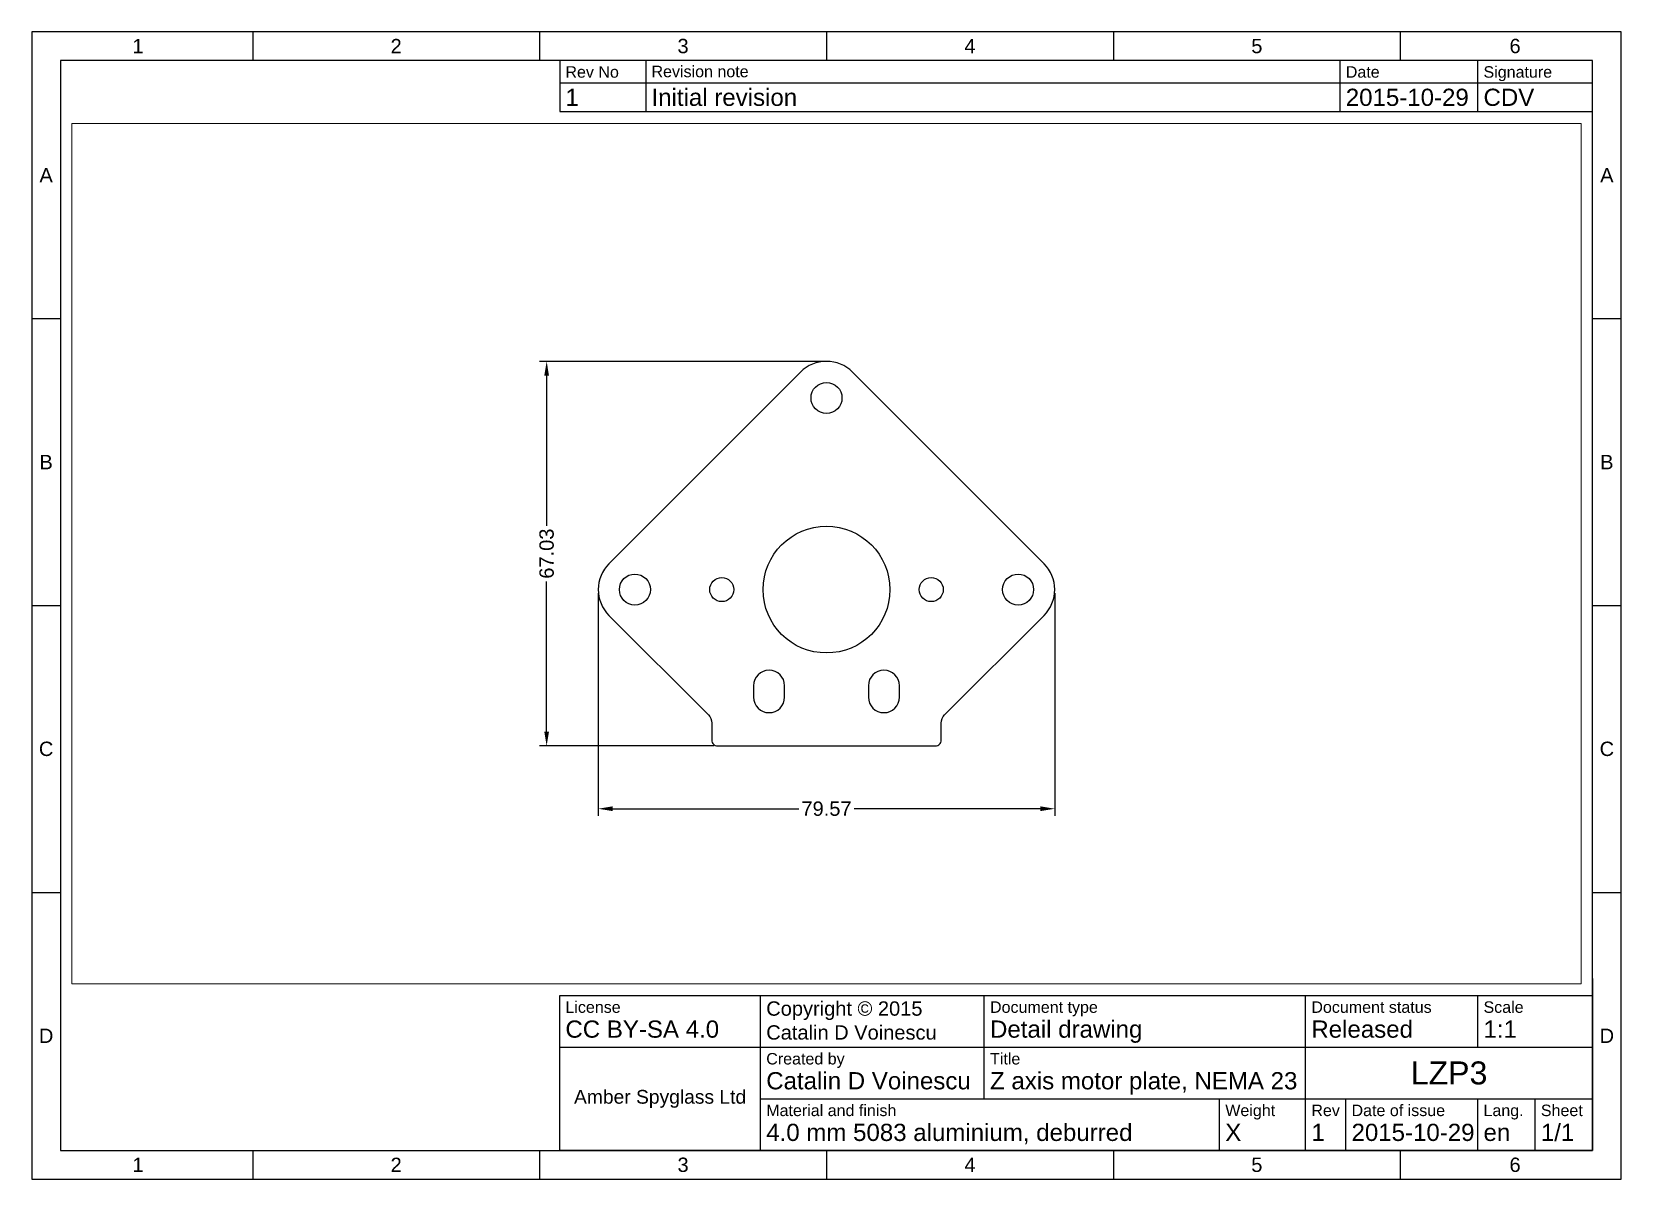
# Paper-space layout 'Sheet1' of a CAD drawing. Header units: millimetres. Extents: x 15 to 292, y 5 to 205.
# The model-space entities are those that its viewports show. They can reach past a viewport. Long polylines and large blocks are cut down to what shows.
import ezdxf

# ---------------------------------------------------------------- set-up
doc = ezdxf.new("R2010")
doc.units = ezdxf.units.MM
doc.layers.add('Dimensions', color=7, linetype='Continuous')
doc.layers.add('Parts', color=7, linetype='Continuous')
doc.styles.get("Standard").update_dxf_attribs({"font": 'arial.ttf'})
doc.dimstyles.new('ISO-25', dxfattribs={"dimtxt": 2.5, "dimasz": 2.5, "dimexe": 1.25, "dimexo": 0.625, "dimtad": 0, "dimtoh": 1, "dimdsep": 46, "dimtxsty": 'Standard', "dimcen": 2.5, "dimadec": 0, "dimazin": 0, "dimtfac": 1, "dimtmove": 0, "dimatfit": 3, "dimfxl": 1, "dimarcsym": 0})

# ---------------------------------------------------------------- blocks, each defined once
blk = doc.blocks.new('*D0')
at = {"layer": 'Defpoints', "color": 0}
for p in [(-39.78, 27.25), (39.78, 27.25), (39.78, -10.95)]:
    blk.add_point(p, dxfattribs=at)
at = {"layer": 'Dimensions', "color": 0, "lineweight": -2}
for p, q in [((-39.78, 26.62), (-39.78, -12.2)), ((39.78, 26.62), (39.78, -12.2)), ((-37.28, -10.95), (-4.83, -10.95)), ((37.28, -10.95), (4.83, -10.95))]:
    blk.add_line(p, q, dxfattribs=at)
at = {"layer": 'Dimensions', "color": 0}
for points in [[(-37.28, -10.53), (-37.28, -11.36), (-39.78, -10.95)], [(37.28, -11.36), (37.28, -10.53), (39.78, -10.95)]]:
    blk.add_solid(points, dxfattribs=at)
at = {"layer": 'Dimensions', "color": 0, "insert": (0, -10.95), "char_height": 2.5, "attachment_point": 5}
blk.add_mtext('79.57', dxfattribs=at)
blk = doc.blocks.new('*D1')
at = {"layer": 'Defpoints', "color": 0}
for p in [(-48.77, 67.03), (0, 67.03), (-19, 0)]:
    blk.add_point(p, dxfattribs=at)
at = {"layer": 'Dimensions', "color": 0, "lineweight": -2}
for p, q in [((-0.62, 67.03), (-50.02, 67.03)), ((-48.77, 64.53), (-48.77, 38.36)), ((-48.77, 2.5), (-48.77, 28.67)), ((-19.62, 0), (-50.02, 0))]:
    blk.add_line(p, q, dxfattribs=at)
at = {"layer": 'Dimensions', "color": 0}
for points in [[(-48.36, 64.53), (-49.19, 64.53), (-48.77, 67.03)], [(-49.19, 2.5), (-48.36, 2.5), (-48.77, 0)]]:
    blk.add_solid(points, dxfattribs=at)
at = {"layer": 'Dimensions', "color": 0, "insert": (-48.77, 33.52), "char_height": 2.5, "attachment_point": 5, "rotation": 90}
blk.add_mtext('67.03', dxfattribs=at)

msp = doc.modelspace()

# ---------------------------------------------------------------- linework, layer by layer
at = {"layer": 'Parts'}
for points in [[(-20, 3.995), (-20, 1, 0.4142136), (-19, 0), (19, 0, 0.4142136), (20, 1), (20, 3.995, -0.1989124), (20.586, 5.409), (37.915, 22.739, 0.4142136), (37.915, 31.761), (4.511, 65.165, 0.4142136), (-4.511, 65.165), (-37.915, 31.761, 0.4142136), (-37.915, 22.739), (-20.586, 5.409, -0.1989124)], [(-12.7, 10.5), (-12.7, 8.5, 1), (-7.3, 8.5), (-7.3, 10.5, 1)], [(12.7, 10.5, 1), (7.3, 10.5), (7.3, 8.5, 1), (12.7, 8.5)]]:
    msp.add_lwpolyline(points, format="xyb", close=True, dxfattribs=at)
for centre, radius in [((0, 60.65), 2.7), ((0, 27.25), 11.05), ((-33.4, 27.25), 2.7), ((-18.25, 27.25), 2.1), ((18.25, 27.25), 2.1), ((33.4, 27.25), 2.7)]:
    msp.add_circle(centre, radius, dxfattribs=at)

# ---------------------------------------------------------------- dimensions: what is measured, and where the dimension line sits
at = {"layer": 'Dimensions'}
dim = msp.add_linear_dim(base=(-48.774, 67.034), p1=(-19, 0), p2=(0, 67.034), angle=90, dimstyle='ISO-25', dxfattribs=at)
dim.commit()
dim.dimension.update_dxf_attribs({"geometry": '*D1', "text_midpoint": (-48.774, 33.517)})
dim = msp.add_linear_dim(base=(39.784, -10.946), p1=(-39.784, 27.25), p2=(39.784, 27.25), dimstyle='ISO-25', dxfattribs=at)
dim.commit()
dim.dimension.update_dxf_attribs({"geometry": '*D0', "text_midpoint": (0, -10.946)})

psp = doc.layouts.new('Sheet1')

# ---------------------------------------------------------------- linework, layer by layer
for p, q in [((292, 205), (15, 205)), ((15, 205), (15, 5)), ((53.5, 205), (53.5, 200)), ((103.5, 205), (103.5, 200)), ((153.5, 205), (153.5, 200)), ((203.5, 205), (203.5, 200)), ((253.5, 205), (253.5, 200)), ((292, 5), (292, 205)), ((287, 200), (20, 200)), ((20, 200), (20, 10)), ((107, 200.08), (107, 196.08)), ((287, 200), (107, 200)), ((122, 200.08), (122, 196.08)), ((243, 196.08), (243, 200)), ((267, 196.08), (267, 200)), ((287, 10), (287, 200)), ((287, 196.08), (287, 200)), ((107, 196.08), (287, 196.08)), ((107, 196.08), (107, 191.08)), ((122, 196.08), (122, 191.08)), ((243, 191.08), (243, 196.08)), ((267, 191.08), (267, 196.08)), ((287, 191.08), (287, 196.08)), ((107, 191.08), (287, 191.08)), ((15, 155), (20, 155)), ((287, 155), (292, 155)), ((15, 105), (20, 105)), ((287, 105), (292, 105)), ((15, 55), (20, 55)), ((287, 55), (292, 55)), ((287, 40), (287, 10)), ((107, 10), (107, 37)), ((107, 37), (287, 37)), ((142, 10), (142, 37)), ((181, 19), (181, 37)), ((237, 10), (237, 37)), ((267, 28), (267, 37)), ((107, 28), (287, 28)), ((142, 19), (287, 19)), ((222, 10), (222, 19)), ((244, 10), (244, 19)), ((267, 10), (267, 19)), ((277, 10), (277, 19)), ((20, 10), (287, 10)), ((53.5, 10), (53.5, 5)), ((103.5, 10), (103.5, 5)), ((287, 10), (107, 10)), ((107, 10), (287, 10)), ((153.5, 10), (153.5, 5)), ((203.5, 10), (203.5, 5)), ((253.5, 10), (253.5, 5)), ((15, 5), (292, 5))]:
    psp.add_line(p, q)

# ---------------------------------------------------------------- texts
for s, insert, char_height, width, attachment_point in [('{1}', (33.5, 202.5), 2.5, 40, 5), ('{2}', (78.5, 202.5), 2.5, 50, 5), ('{3}', (128.5, 202.5), 2.5, 50, 5), ('{4}', (178.5, 202.5), 2.5, 50, 5), ('{5}', (228.5, 202.5), 2.5, 50, 5), ('{6}', (273.5, 202.5), 2.5, 40, 5), ('{Rev No}', (108, 199), 2, 13, 1), ('{Revision note}', (123, 199.08), 2, 99, 1), ('{Date}', (244, 199), 2, 22, 1), ('{Signature}', (268, 199), 2, 18, 1), ('{1}', (108, 195.08), 3, 13, 1), ('{Initial revision}', (123, 195.08), 3, 99, 1), ('{2015-10-29}', (244, 195.08), 3, 22, 1), ('{CDV}', (268, 195.08), 3, 18, 1), ('{A}', (17.5, 180), 2.5, 5, 5), ('{A}', (289.5, 180), 2.5, 5, 5), ('{B}', (17.5, 130), 2.5, 5, 5), ('{B}', (289.5, 130), 2.5, 5, 5), ('{C}', (17.5, 80), 2.5, 5, 5), ('{C}', (289.5, 80), 2.5, 5, 5), ('{License\\P\\H1.5x;CC BY-SA 4.0}', (108, 36), 2, 33, 1), ('{Copyright © 2015\\PCatalin D Voinescu}', (143, 36), 2.5, 37, 1), ('{Scale\\P\\H1.5x;1:1}', (268, 36), 2, 18, 1), ('{Document type\\P\\H1.5x;Detail drawing}', (182, 36), 2, 54, 1), ('{Document status\\P\\H1.5x;Released}', (238, 36), 2, 28, 1), ('{D}', (17.5, 30), 2.5, 5, 5), ('{D}', (289.5, 30), 2.5, 5, 5), ('{Created by\\P\\H1.5x;Catalin D Voinescu}', (143, 27), 2, 37, 1), ('{Title\\P\\H1.5x;Z axis motor plate, NEMA 23}', (182, 27), 2, 54, 1), ('{LZP3}', (262, 23.5), 4, 48, 5), ('{\\H0.8x;Amber Spyglass Ltd}', (124.5, 19), 3, 33, 5), ('{Material and finish\\P\\H1.5x;4.0 mm 5083 aluminium, deburred}', (143, 18), 2, 78, 1), ('{Weight\\P\\H1.5x;X}', (223, 18), 2, 13, 1), ('{Rev\\P\\H1.5x;1}', (238, 18), 2, 6, 1), ('{Date of issue\\P\\H1.5x;2015-10-29}', (245, 18), 2, 21.3076, 1), ('{Lang.\\P\\H1.5x;en}', (268, 18), 2, 8, 1), ('{Sheet\\P\\H1.5x;1/1}', (278, 18), 2, 8, 1), ('{1}', (33.5, 7.5), 2.5, 40, 5), ('{2}', (78.5, 7.5), 2.5, 50, 5), ('{3}', (128.5, 7.5), 2.5, 50, 5), ('{4}', (178.5, 7.5), 2.5, 50, 5), ('{5}', (228.5, 7.5), 2.5, 50, 5), ('{6}', (273.5, 7.5), 2.5, 40, 5)]:
    psp.add_mtext(s, dxfattribs=dict(insert=insert, char_height=char_height, width=width, attachment_point=attachment_point))

# ---------------------------------------------------------------- viewports
at = {"layer": '0', "color": 7}
psp.add_viewport(center=(153.5, 114.04), size=(263, 150), view_center_point=(0, 33.517), view_height=150, dxfattribs=at)

doc.saveas('drawing.dxf')
